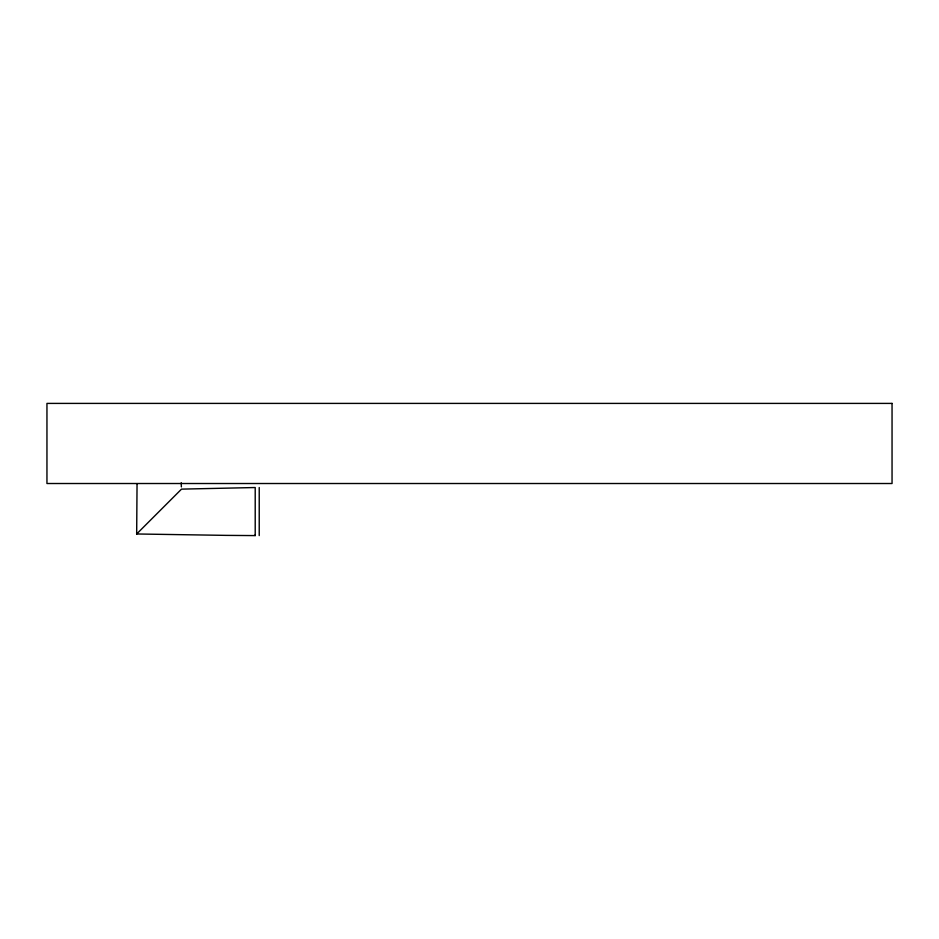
<?xml version="1.0" encoding="UTF-8"?>
<svg xmlns="http://www.w3.org/2000/svg" width="939" height="939" viewBox="0 0 939 939"><rect width="100%" height="100%" fill="white"/><g stroke="black" fill="none" stroke-linecap="round" stroke-linejoin="round"><path stroke-width="1.41" d="M137.047 483.773L136.671 533.974L225.806 535.371L255.22 535.594L255.22 534.913M136.671 533.974L181.52 489.125L255.208 487.529L255.208 535.547M181.239 482.763L181.368 486.907M259.223 487.517L259.223 535.582M892.05 403.406L46.95 403.406L46.95 483.515L892.05 483.515L892.05 403.406"/></g></svg>
